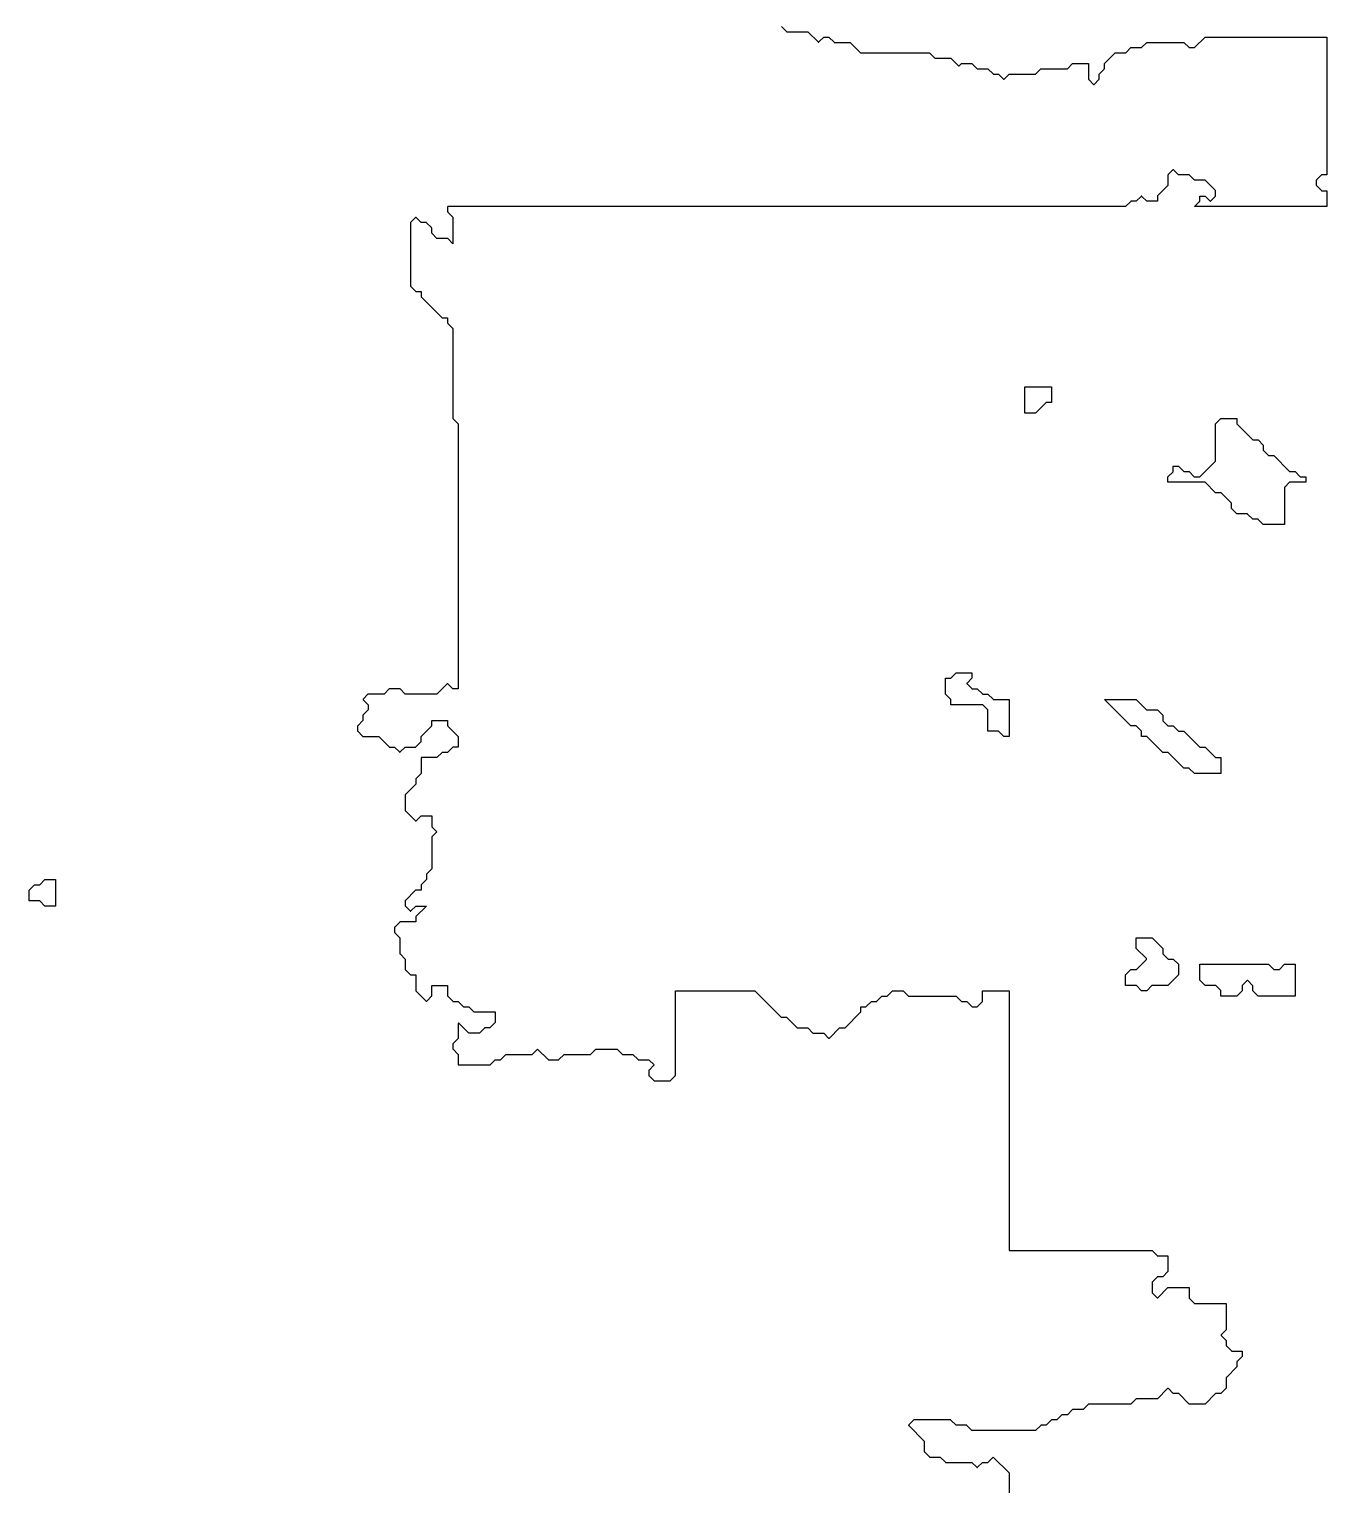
# Model space of a CAD drawing. Header units: metres. Extents: x 0 to 799, y 1 to 1100.
# Drawn here: x 554 to 799, y 275.8 to 550.5 of the extents above; entities that cross this region are included whole.
import ezdxf

# ---------------------------------------------------------------- set-up
doc = ezdxf.new("R2010")
doc.units = ezdxf.units.M
doc.layers.add('forest', color=7, linetype='Continuous')
doc.layers.add('forestfragmentation', color=7, linetype='Continuous')

msp = doc.modelspace()

# ---------------------------------------------------------------- linework, layer by layer
at = {"layer": 'forest', "color": 191}
for points in [[(696.03, 550.97), (696.97, 550.03), (696.98, 550.02), (696.99, 550.02), (696.99, 550.01), (697, 550.01), (697.01, 550), (697.02, 550), (697.03, 550), (697.04, 550), (701, 550), (701, 550), (701, 550), (702.93, 548.07), (702.94, 548.06), (702.94, 548.06), (702.95, 548.05), (702.96, 548.05), (702.97, 548.05), (702.98, 548.04), (702.99, 548.04), (703, 548.04), (703.01, 548.04), (703.02, 548.04), (703.03, 548.05), (703.04, 548.05), (703.05, 548.05), (703.06, 548.06), (703.06, 548.06), (703.07, 548.07), (704, 549), (704, 549), (704, 549), (705, 549), (705, 549), (705, 549), (705.97, 548.03), (705.98, 548.02), (705.99, 548.02), (705.99, 548.01), (706, 548.01), (706.01, 548), (706.02, 548), (706.03, 548), (706.04, 548), (709, 548), (709, 548), (709, 548), (710.97, 546.03), (710.98, 546.02), (710.99, 546.02), (710.99, 546.01), (711, 546.01), (711.01, 546), (711.02, 546), (711.03, 546), (711.04, 546), (724, 546), (724, 546), (724, 546), (724.97, 545.03), (724.98, 545.02), (724.99, 545.02), (724.99, 545.01), (725, 545.01), (725.01, 545), (725.02, 545), (725.03, 545), (725.04, 545), (728, 545), (728, 545), (728, 545), (729.43, 543.57), (729.44, 543.56), (729.44, 543.56), (729.45, 543.55), (729.46, 543.55), (729.47, 543.55), (729.48, 543.54), (729.49, 543.54), (729.5, 543.54), (729.51, 543.54), (729.52, 543.54), (729.53, 543.55), (729.54, 543.55), (729.55, 543.55), (729.56, 543.56), (729.56, 543.56), (729.57, 543.57), (730, 544), (730, 544), (730, 544), (732, 544), (732, 544), (732, 544), (732.97, 543.03), (732.98, 543.02), (732.99, 543.02), (732.99, 543.01), (733, 543.01), (733.01, 543), (733.02, 543), (733.03, 543), (733.04, 543), (735, 543), (735, 543), (735, 543), (735.97, 542.03), (735.98, 542.02), (735.99, 542.02), (735.99, 542.01), (736, 542.01), (736.01, 542), (736.02, 542), (736.03, 542), (736.04, 542), (737, 542), (737, 542), (737, 542), (737.93, 541.07), (737.94, 541.06), (737.94, 541.06), (737.95, 541.05), (737.96, 541.05), (737.97, 541.05), (737.98, 541.04), (737.99, 541.04), (738, 541.04), (738.01, 541.04), (738.02, 541.04), (738.03, 541.05), (738.04, 541.05), (738.05, 541.05), (738.06, 541.06), (738.06, 541.06), (738.07, 541.07), (739, 542), (739, 542), (739, 542), (743.96, 542), (743.97, 542), (743.98, 542), (743.99, 542), (744, 542.01), (744.01, 542.01), (744.01, 542.02), (744.02, 542.02), (744.03, 542.03), (745, 543), (745, 543), (745, 543), (749.96, 543), (749.97, 543), (749.98, 543), (749.99, 543), (750, 543.01), (750.01, 543.01), (750.01, 543.02), (750.02, 543.02), (750.03, 543.03), (751, 544), (751, 544), (751, 544), (754, 544), (754, 544), (754, 544), (754, 541.04), (754, 541.03), (754, 541.02), (754, 541.01), (754.01, 541), (754.01, 540.99), (754.02, 540.99), (754.02, 540.98), (754.03, 540.97), (754.93, 540.07), (754.94, 540.06), (754.94, 540.06), (754.95, 540.05), (754.96, 540.05), (754.97, 540.05), (754.98, 540.04), (754.99, 540.04), (755, 540.04), (755.01, 540.04), (755.02, 540.04), (755.03, 540.05), (755.04, 540.05), (755.05, 540.05), (755.06, 540.06), (755.06, 540.06), (755.07, 540.07), (755.97, 540.97), (755.98, 540.98), (755.98, 540.99), (755.99, 540.99), (755.99, 541), (756, 541.01), (756, 541.02), (756, 541.03), (756, 541.04), (756, 542), (756, 542), (756, 542), (756.97, 542.97), (756.98, 542.98), (756.98, 542.99), (756.99, 542.99), (756.99, 543), (757, 543.01), (757, 543.02), (757, 543.03), (757, 543.04), (757, 544), (757, 544), (757, 544), (759, 546), (759, 546), (759, 546), (760.96, 546), (760.97, 546), (760.98, 546), (760.99, 546), (761, 546.01), (761.01, 546.01), (761.01, 546.02), (761.02, 546.02), (761.03, 546.03), (762, 547), (762, 547), (762, 547), (763.96, 547), (763.97, 547), (763.98, 547), (763.99, 547), (764, 547.01), (764.01, 547.01), (764.01, 547.02), (764.02, 547.02), (764.03, 547.03), (765, 548), (765, 548), (765, 548), (772, 548), (772, 548), (772, 548), (772.97, 547.03), (772.98, 547.02), (772.99, 547.02), (772.99, 547.01), (773, 547.01), (773.01, 547), (773.02, 547), (773.03, 547), (773.04, 547), (773.96, 547), (773.97, 547), (773.98, 547), (773.99, 547), (774, 547.01), (774.01, 547.01), (774.01, 547.02), (774.02, 547.02), (774.03, 547.03), (776, 549), (776, 549), (776, 549), (799, 549), (799, 549), (799, 549), (799, 523), (799, 523), (799, 523), (798.04, 523), (798.03, 523), (798.02, 523), (798.01, 523), (798, 522.99), (797.99, 522.99), (797.99, 522.98), (797.98, 522.98), (797.97, 522.97), (797.03, 522.03), (797.02, 522.02), (797.02, 522.01), (797.01, 522.01), (797.01, 522), (797, 521.99), (797, 521.98), (797, 521.97), (797, 521.96), (797, 521.04), (797, 521.03), (797, 521.02), (797, 521.01), (797.01, 521), (797.01, 520.99), (797.02, 520.99), (797.02, 520.98), (797.03, 520.97), (797.97, 520.03), (797.98, 520.02), (797.99, 520.02), (797.99, 520.01), (798, 520.01), (798.01, 520), (798.02, 520), (798.03, 520), (798.04, 520), (799, 520), (799, 520), (799, 520), (799, 517), (799, 517), (799, 517), (774, 517), (774, 517), (774, 517), (774.97, 517.97), (774.98, 517.98), (774.98, 517.99), (774.99, 517.99), (774.99, 518), (775, 518.01), (775, 518.02), (775, 518.03), (775, 518.04), (775, 519), (775, 519), (775, 519), (776, 519), (776, 519), (776, 519), (776.93, 518.07), (776.94, 518.06), (776.94, 518.06), (776.95, 518.05), (776.96, 518.05), (776.97, 518.05), (776.98, 518.04), (776.99, 518.04), (777, 518.04), (777.01, 518.04), (777.02, 518.04), (777.03, 518.05), (777.04, 518.05), (777.05, 518.05), (777.06, 518.06), (777.06, 518.06), (777.07, 518.07), (777.97, 518.97), (777.98, 518.98), (777.98, 518.99), (777.99, 518.99), (777.99, 519), (778, 519.01), (778, 519.02), (778, 519.03), (778, 519.04), (778, 519.96), (778, 519.97), (778, 519.98), (778, 519.99), (777.99, 520), (777.99, 520.01), (777.98, 520.01), (777.98, 520.02), (777.97, 520.03), (776.03, 521.97), (776.02, 521.98), (776.01, 521.98), (776.01, 521.99), (776, 521.99), (775.99, 522), (775.98, 522), (775.97, 522), (775.96, 522), (774, 522), (774, 522), (774, 522), (773.03, 522.97), (773.02, 522.98), (773.01, 522.98), (773.01, 522.99), (773, 522.99), (772.99, 523), (772.98, 523), (772.97, 523), (772.96, 523), (771, 523), (771, 523), (771, 523), (770.07, 523.93), (770.06, 523.94), (770.06, 523.94), (770.05, 523.95), (770.04, 523.95), (770.03, 523.95), (770.02, 523.96), (770.01, 523.96), (770, 523.96), (769.99, 523.96), (769.98, 523.96), (769.97, 523.95), (769.96, 523.95), (769.95, 523.95), (769.94, 523.94), (769.94, 523.94), (769.93, 523.93), (769.03, 523.03), (769.02, 523.02), (769.02, 523.01), (769.01, 523.01), (769.01, 523), (769, 522.99), (769, 522.98), (769, 522.97), (769, 522.96), (769, 521), (769, 521), (769, 521), (767.03, 519.03), (767.02, 519.02), (767.02, 519.01), (767.01, 519.01), (767.01, 519), (767, 518.99), (767, 518.98), (767, 518.97), (767, 518.96), (767, 518), (767, 518), (767, 518), (765, 518), (765, 518), (765, 518), (764.07, 518.93), (764.06, 518.94), (764.06, 518.94), (764.05, 518.95), (764.04, 518.95), (764.03, 518.95), (764.02, 518.96), (764.01, 518.96), (764, 518.96), (763.99, 518.96), (763.98, 518.96), (763.97, 518.95), (763.96, 518.95), (763.95, 518.95), (763.94, 518.94), (763.94, 518.94), (763.93, 518.93), (763, 518), (763, 518), (763, 518), (762.04, 518), (762.03, 518), (762.02, 518), (762.01, 518), (762, 517.99), (761.99, 517.99), (761.99, 517.98), (761.98, 517.98), (761.97, 517.97), (761, 517), (761, 517), (761, 517), (633.1, 517), (633.09, 517), (633.08, 517), (633.07, 517), (633.06, 516.99), (633.05, 516.99), (633.04, 516.98), (633.04, 516.98), (633.03, 516.97), (633.02, 516.96), (633.02, 516.96), (633.01, 516.95), (633.01, 516.94), (633, 516.93), (633, 516.92), (633, 516.91), (633, 516.9), (633, 516.04), (633, 516.03), (633, 516.02), (633, 516.01), (633.01, 516), (633.01, 515.99), (633.02, 515.99), (633.02, 515.98), (633.03, 515.97), (634, 515), (634, 515), (634, 515), (634, 510), (634, 510), (634, 510), (633.03, 510.97), (633.02, 510.98), (633.01, 510.98), (633.01, 510.99), (633, 510.99), (632.99, 511), (632.98, 511), (632.97, 511), (632.96, 511), (631, 511), (631, 511), (631, 511), (630, 512), (630, 512), (630, 512), (630, 512.96), (630, 512.97), (630, 512.98), (630, 512.99), (629.99, 513), (629.99, 513.01), (629.98, 513.01), (629.98, 513.02), (629.97, 513.03), (629.03, 513.97), (629.02, 513.98), (629.01, 513.98), (629.01, 513.99), (629, 513.99), (628.99, 514), (628.98, 514), (628.97, 514), (628.96, 514), (628, 514), (628, 514), (628, 514), (627.07, 514.93), (627.06, 514.94), (627.06, 514.94), (627.05, 514.95), (627.04, 514.95), (627.03, 514.95), (627.02, 514.96), (627.01, 514.96), (627, 514.96), (626.99, 514.96), (626.98, 514.96), (626.97, 514.95), (626.96, 514.95), (626.95, 514.95), (626.94, 514.94), (626.94, 514.94), (626.93, 514.93), (626.03, 514.03), (626.02, 514.02), (626.02, 514.01), (626.01, 514.01), (626.01, 514), (626, 513.99), (626, 513.98), (626, 513.97), (626, 513.96), (626, 502.04), (626, 502.03), (626, 502.02), (626, 502.01), (626.01, 502), (626.01, 501.99), (626.02, 501.99), (626.02, 501.98), (626.03, 501.97), (626.97, 501.03), (626.98, 501.02), (626.99, 501.02), (626.99, 501.01), (627, 501.01), (627.01, 501), (627.02, 501), (627.03, 501), (627.04, 501), (628, 501), (628, 501), (628, 501), (628, 500.04), (628, 500.03), (628, 500.02), (628, 500.01), (628.01, 500), (628.01, 499.99), (628.02, 499.99), (628.02, 499.98), (628.03, 499.97), (631.97, 496.03), (631.98, 496.02), (631.99, 496.02), (631.99, 496.01), (632, 496.01), (632.01, 496), (632.02, 496), (632.03, 496), (632.04, 496), (633, 496), (633, 496), (633, 496), (633, 495.04), (633, 495.03), (633, 495.02), (633, 495.01), (633.01, 495), (633.01, 494.99), (633.02, 494.99), (633.02, 494.98), (633.03, 494.97), (634, 494), (634, 494), (634, 494), (634, 477.04), (634, 477.03), (634, 477.02), (634, 477.01), (634.01, 477), (634.01, 476.99), (634.02, 476.99), (634.02, 476.98), (634.03, 476.97), (635, 476), (635, 476), (635, 476), (635, 426), (635, 426), (635, 426), (634, 426), (634, 426), (634, 426), (633.07, 426.93), (633.06, 426.94), (633.06, 426.94), (633.05, 426.95), (633.04, 426.95), (633.03, 426.95), (633.02, 426.96), (633.01, 426.96), (633, 426.96), (632.99, 426.96), (632.98, 426.96), (632.97, 426.95), (632.96, 426.95), (632.95, 426.95), (632.94, 426.94), (632.94, 426.94), (632.93, 426.93), (631, 425), (631, 425), (631, 425), (625, 425), (625, 425), (625, 425), (624.03, 425.97), (624.02, 425.98), (624.01, 425.98), (624.01, 425.99), (624, 425.99), (623.99, 426), (623.98, 426), (623.97, 426), (623.96, 426), (622.04, 426), (622.03, 426), (622.02, 426), (622.01, 426), (622, 425.99), (621.99, 425.99), (621.99, 425.98), (621.98, 425.98), (621.97, 425.97), (621, 425), (621, 425), (621, 425), (618.04, 425), (618.03, 425), (618.02, 425), (618.01, 425), (618, 424.99), (617.99, 424.99), (617.99, 424.98), (617.98, 424.98), (617.97, 424.97), (617.07, 424.07), (617.06, 424.06), (617.06, 424.06), (617.05, 424.05), (617.05, 424.04), (617.05, 424.03), (617.04, 424.02), (617.04, 424.01), (617.04, 424), (617.04, 423.99), (617.04, 423.98), (617.05, 423.97), (617.05, 423.96), (617.05, 423.95), (617.06, 423.94), (617.06, 423.94), (617.07, 423.93), (618, 423), (618, 423), (618, 423), (618, 422), (618, 422), (618, 422), (617.03, 421.03), (617.02, 421.02), (617.02, 421.01), (617.01, 421.01), (617.01, 421), (617, 420.99), (617, 420.98), (617, 420.97), (617, 420.96), (617, 420), (617, 420), (617, 420), (616.03, 419.03), (616.02, 419.02), (616.02, 419.01), (616.01, 419.01), (616.01, 419), (616, 418.99), (616, 418.98), (616, 418.97), (616, 418.96), (616, 418.04), (616, 418.03), (616, 418.02), (616, 418.01), (616.01, 418), (616.01, 417.99), (616.02, 417.99), (616.02, 417.98), (616.03, 417.97), (616.97, 417.03), (616.98, 417.02), (616.99, 417.02), (616.99, 417.01), (617, 417.01), (617.01, 417), (617.02, 417), (617.03, 417), (617.04, 417), (620, 417), (620, 417), (620, 417), (621.97, 415.03), (621.98, 415.02), (621.99, 415.02), (621.99, 415.01), (622, 415.01), (622.01, 415), (622.02, 415), (622.03, 415), (622.04, 415), (623, 415), (623, 415), (623, 415), (623.93, 414.07), (623.94, 414.06), (623.94, 414.06), (623.95, 414.05), (623.96, 414.05), (623.97, 414.05), (623.98, 414.04), (623.99, 414.04), (624, 414.04), (624.01, 414.04), (624.02, 414.04), (624.03, 414.05), (624.04, 414.05), (624.05, 414.05), (624.06, 414.06), (624.06, 414.06), (624.07, 414.07), (625, 415), (625, 415), (625, 415), (626.96, 415), (626.97, 415), (626.98, 415), (626.99, 415), (627, 415.01), (627.01, 415.01), (627.01, 415.02), (627.02, 415.02), (627.03, 415.03), (627.97, 415.97), (627.98, 415.98), (627.98, 415.99), (627.99, 415.99), (627.99, 416), (628, 416.01), (628, 416.02), (628, 416.03), (628, 416.04), (628, 417), (628, 417), (628, 417), (629.97, 418.97), (629.98, 418.98), (629.98, 418.99), (629.99, 418.99), (629.99, 419), (630, 419.01), (630, 419.02), (630, 419.03), (630, 419.04), (630, 420), (630, 420), (630, 420), (633, 420), (633, 420), (633, 420), (633, 419.04), (633, 419.03), (633, 419.02), (633, 419.01), (633.01, 419), (633.01, 418.99), (633.02, 418.99), (633.02, 418.98), (633.03, 418.97), (635, 417), (635, 417), (635, 417), (635, 415), (635, 415), (635, 415), (634.04, 415), (634.03, 415), (634.02, 415), (634.01, 415), (634, 414.99), (633.99, 414.99), (633.99, 414.98), (633.98, 414.98), (633.97, 414.97), (633, 414), (633, 414), (633, 414), (632.04, 414), (632.03, 414), (632.02, 414), (632.01, 414), (632, 413.99), (631.99, 413.99), (631.99, 413.98), (631.98, 413.98), (631.97, 413.97), (631, 413), (631, 413), (631, 413), (628.1, 413), (628.09, 413), (628.08, 413), (628.07, 413), (628.06, 412.99), (628.05, 412.99), (628.04, 412.98), (628.04, 412.98), (628.03, 412.97), (628.02, 412.96), (628.02, 412.96), (628.01, 412.95), (628.01, 412.94), (628, 412.93), (628, 412.92), (628, 412.91), (628, 412.9), (628, 410), (628, 410), (628, 410), (627.03, 409.03), (627.02, 409.02), (627.02, 409.01), (627.01, 409.01), (627.01, 409), (627, 408.99), (627, 408.98), (627, 408.97), (627, 408.96), (627, 408), (627, 408), (627, 408), (625.03, 406.03), (625.02, 406.02), (625.02, 406.01), (625.01, 406.01), (625.01, 406), (625, 405.99), (625, 405.98), (625, 405.97), (625, 405.96), (625, 403.04), (625, 403.03), (625, 403.02), (625, 403.01), (625.01, 403), (625.01, 402.99), (625.02, 402.99), (625.02, 402.98), (625.03, 402.97), (626.93, 401.07), (626.94, 401.06), (626.94, 401.06), (626.95, 401.05), (626.96, 401.05), (626.97, 401.05), (626.98, 401.04), (626.99, 401.04), (627, 401.04), (627.01, 401.04), (627.02, 401.04), (627.03, 401.05), (627.04, 401.05), (627.05, 401.05), (627.06, 401.06), (627.06, 401.06), (627.07, 401.07), (628, 402), (628, 402), (628, 402), (630, 402), (630, 402), (630, 402), (630, 400.04), (630, 400.03), (630, 400.02), (630, 400.01), (630.01, 400), (630.01, 399.99), (630.02, 399.99), (630.02, 399.98), (630.03, 399.97), (631, 399), (631, 399), (631, 399), (630.03, 398.03), (630.02, 398.02), (630.02, 398.01), (630.01, 398.01), (630.01, 398), (630, 397.99), (630, 397.98), (630, 397.97), (630, 397.96), (630, 392), (630, 392), (630, 392), (629.03, 391.03), (629.02, 391.02), (629.02, 391.01), (629.01, 391.01), (629.01, 391), (629, 390.99), (629, 390.98), (629, 390.97), (629, 390.96), (629, 390), (629, 390), (629, 390), (628.03, 389.03), (628.02, 389.02), (628.02, 389.01), (628.01, 389.01), (628.01, 389), (628, 388.99), (628, 388.98), (628, 388.97), (628, 388.96), (628, 388), (628, 388), (628, 388), (627.04, 388), (627.03, 388), (627.02, 388), (627.01, 388), (627, 387.99), (626.99, 387.99), (626.99, 387.98), (626.98, 387.98), (626.97, 387.97), (625.03, 386.03), (625.02, 386.02), (625.02, 386.01), (625.01, 386.01), (625.01, 386), (625, 385.99), (625, 385.98), (625, 385.97), (625, 385.96), (625, 385.04), (625, 385.03), (625, 385.02), (625, 385.01), (625.01, 385), (625.01, 384.99), (625.02, 384.99), (625.02, 384.98), (625.03, 384.97), (625.93, 384.07), (625.94, 384.06), (625.94, 384.06), (625.95, 384.05), (625.96, 384.05), (625.97, 384.05), (625.98, 384.04), (625.99, 384.04), (626, 384.04), (626.01, 384.04), (626.02, 384.04), (626.03, 384.05), (626.04, 384.05), (626.05, 384.05), (626.06, 384.06), (626.06, 384.06), (626.07, 384.07), (627, 385), (627, 385), (627, 385), (629, 385), (629, 385), (629, 385), (627.03, 383.03), (627.02, 383.02), (627.02, 383.01), (627.01, 383.01), (627.01, 383), (627, 382.99), (627, 382.98), (627, 382.97), (627, 382.96), (627, 382), (627, 382), (627, 382), (624.04, 382), (624.03, 382), (624.02, 382), (624.01, 382), (624, 381.99), (623.99, 381.99), (623.99, 381.98), (623.98, 381.98), (623.97, 381.97), (623.03, 381.03), (623.02, 381.02), (623.02, 381.01), (623.01, 381.01), (623.01, 381), (623, 380.99), (623, 380.98), (623, 380.97), (623, 380.96), (623, 380.04), (623, 380.03), (623, 380.02), (623, 380.01), (623.01, 380), (623.01, 379.99), (623.02, 379.99), (623.02, 379.98), (623.03, 379.97), (624, 379), (624, 379), (624, 379), (624, 376.04), (624, 376.03), (624, 376.02), (624, 376.01), (624.01, 376), (624.01, 375.99), (624.02, 375.99), (624.02, 375.98), (624.03, 375.97), (625, 375), (625, 375), (625, 375), (625, 373.04), (625, 373.03), (625, 373.02), (625, 373.01), (625.01, 373), (625.01, 372.99), (625.02, 372.99), (625.02, 372.98), (625.03, 372.97), (625.97, 372.03), (625.98, 372.02), (625.99, 372.02), (625.99, 372.01), (626, 372.01), (626.01, 372), (626.02, 372), (626.03, 372), (626.04, 372), (627, 372), (627, 372), (627, 372), (627, 369.04), (627, 369.03), (627, 369.02), (627, 369.01), (627.01, 369), (627.01, 368.99), (627.02, 368.99), (627.02, 368.98), (627.03, 368.97), (628.93, 367.07), (628.94, 367.06), (628.94, 367.06), (628.95, 367.05), (628.96, 367.05), (628.97, 367.05), (628.98, 367.04), (628.99, 367.04), (629, 367.04), (629.01, 367.04), (629.02, 367.04), (629.03, 367.05), (629.04, 367.05), (629.05, 367.05), (629.06, 367.06), (629.06, 367.06), (629.07, 367.07), (629.97, 367.97), (629.98, 367.98), (629.98, 367.99), (629.99, 367.99), (629.99, 368), (630, 368.01), (630, 368.02), (630, 368.03), (630, 368.04), (630, 370), (630, 370), (630, 370), (633, 370), (633, 370), (633, 370), (633, 368.04), (633, 368.03), (633, 368.02), (633, 368.01), (633.01, 368), (633.01, 367.99), (633.02, 367.99), (633.02, 367.98), (633.03, 367.97), (633.97, 367.03), (633.98, 367.02), (633.99, 367.02), (633.99, 367.01), (634, 367.01), (634.01, 367), (634.02, 367), (634.03, 367), (634.04, 367), (635, 367), (635, 367), (635, 367), (635.97, 366.03), (635.98, 366.02), (635.99, 366.02), (635.99, 366.01), (636, 366.01), (636.01, 366), (636.02, 366), (636.03, 366), (636.04, 366), (637, 366), (637, 366), (637, 366), (637.97, 365.03), (637.98, 365.02), (637.99, 365.02), (637.99, 365.01), (638, 365.01), (638.01, 365), (638.02, 365), (638.03, 365), (638.04, 365), (642, 365), (642, 365), (642, 365), (642, 363), (642, 363), (642, 363), (641, 362), (641, 362), (641, 362), (640.04, 362), (640.03, 362), (640.02, 362), (640.01, 362), (640, 361.99), (639.99, 361.99), (639.99, 361.98), (639.98, 361.98), (639.97, 361.97), (639, 361), (639, 361), (639, 361), (637, 361), (637, 361), (637, 361), (635.17, 362.83), (635.16, 362.84), (635.16, 362.84), (635.15, 362.85), (635.14, 362.85), (635.13, 362.85), (635.12, 362.86), (635.11, 362.86), (635.1, 362.86), (635.09, 362.86), (635.08, 362.86), (635.07, 362.85), (635.06, 362.85), (635.05, 362.85), (635.04, 362.84), (635.04, 362.84), (635.03, 362.83), (635.02, 362.82), (635.02, 362.81), (635.01, 362.81), (635.01, 362.8), (635, 362.79), (635, 362.78), (635, 362.77), (635, 362.76), (635, 360), (635, 360), (635, 360), (634.03, 359.03), (634.02, 359.02), (634.02, 359.01), (634.01, 359.01), (634.01, 359), (634, 358.99), (634, 358.98), (634, 358.97), (634, 358.96), (634, 358.04), (634, 358.03), (634, 358.02), (634, 358.01), (634.01, 358), (634.01, 357.99), (634.02, 357.99), (634.02, 357.98), (634.03, 357.97), (635, 357), (635, 357), (635, 357), (635, 355.1), (635, 355.09), (635, 355.08), (635, 355.07), (635.01, 355.06), (635.01, 355.05), (635.02, 355.04), (635.02, 355.04), (635.03, 355.03), (635.04, 355.02), (635.04, 355.02), (635.05, 355.01), (635.06, 355.01), (635.07, 355), (635.08, 355), (635.09, 355), (635.1, 355), (640.96, 355), (640.97, 355), (640.98, 355), (640.99, 355), (641, 355.01), (641.01, 355.01), (641.01, 355.02), (641.02, 355.02), (641.03, 355.03), (642, 356), (642, 356), (642, 356), (642.96, 356), (642.97, 356), (642.98, 356), (642.99, 356), (643, 356.01), (643.01, 356.01), (643.01, 356.02), (643.02, 356.02), (643.03, 356.03), (644, 357), (644, 357), (644, 357), (648.96, 357), (648.97, 357), (648.98, 357), (648.99, 357), (649, 357.01), (649.01, 357.01), (649.01, 357.02), (649.02, 357.02), (649.03, 357.03), (650, 358), (650, 358), (650, 358), (651.97, 356.03), (651.98, 356.02), (651.99, 356.02), (651.99, 356.01), (652, 356.01), (652.01, 356), (652.02, 356), (652.03, 356), (652.04, 356), (653.96, 356), (653.97, 356), (653.98, 356), (653.99, 356), (654, 356.01), (654.01, 356.01), (654.01, 356.02), (654.02, 356.02), (654.03, 356.03), (655, 357), (655, 357), (655, 357), (659.96, 357), (659.97, 357), (659.98, 357), (659.99, 357), (660, 357.01), (660.01, 357.01), (660.01, 357.02), (660.02, 357.02), (660.03, 357.03), (661, 358), (661, 358), (661, 358), (665, 358), (665, 358), (665, 358), (665.97, 357.03), (665.98, 357.02), (665.99, 357.02), (665.99, 357.01), (666, 357.01), (666.01, 357), (666.02, 357), (666.03, 357), (666.04, 357), (668, 357), (668, 357), (668, 357), (668.97, 356.03), (668.98, 356.02), (668.99, 356.02), (668.99, 356.01), (669, 356.01), (669.01, 356), (669.02, 356), (669.03, 356), (669.04, 356), (671, 356), (671, 356), (671, 356), (672, 355), (672, 355), (672, 355), (671.03, 354.03), (671.02, 354.02), (671.02, 354.01), (671.01, 354.01), (671.01, 354), (671, 353.99), (671, 353.98), (671, 353.97), (671, 353.96), (671, 353.04), (671, 353.03), (671, 353.02), (671, 353.01), (671.01, 353), (671.01, 352.99), (671.02, 352.99), (671.02, 352.98), (671.03, 352.97), (671.97, 352.03), (671.98, 352.02), (671.99, 352.02), (671.99, 352.01), (672, 352.01), (672.01, 352), (672.02, 352), (672.03, 352), (672.04, 352), (674.96, 352), (674.97, 352), (674.98, 352), (674.99, 352), (675, 352.01), (675.01, 352.01), (675.01, 352.02), (675.02, 352.02), (675.03, 352.03), (675.97, 352.97), (675.98, 352.98), (675.98, 352.99), (675.99, 352.99), (675.99, 353), (676, 353.01), (676, 353.02), (676, 353.03), (676, 353.04), (676, 369), (676, 369), (676, 369), (691, 369), (691, 369), (691, 369), (695.97, 364.03), (695.98, 364.02), (695.99, 364.02), (695.99, 364.01), (696, 364.01), (696.01, 364), (696.02, 364), (696.03, 364), (696.04, 364), (697, 364), (697, 364), (697, 364), (698.97, 362.03), (698.98, 362.02), (698.99, 362.02), (698.99, 362.01), (699, 362.01), (699.01, 362), (699.02, 362), (699.03, 362), (699.04, 362), (701, 362), (701, 362), (701, 362), (701.97, 361.03), (701.98, 361.02), (701.99, 361.02), (701.99, 361.01), (702, 361.01), (702.01, 361), (702.02, 361), (702.03, 361), (702.04, 361), (704, 361), (704, 361), (704, 361), (704.93, 360.07), (704.94, 360.06), (704.94, 360.06), (704.95, 360.05), (704.96, 360.05), (704.97, 360.05), (704.98, 360.04), (704.99, 360.04), (705, 360.04), (705.01, 360.04), (705.02, 360.04), (705.03, 360.05), (705.04, 360.05), (705.05, 360.05), (705.06, 360.06), (705.06, 360.06), (705.07, 360.07), (707, 362), (707, 362), (707, 362), (707.96, 362), (707.97, 362), (707.98, 362), (707.99, 362), (708, 362.01), (708.01, 362.01), (708.01, 362.02), (708.02, 362.02), (708.03, 362.03), (710.97, 364.97), (710.98, 364.98), (710.98, 364.99), (710.99, 364.99), (710.99, 365), (711, 365.01), (711, 365.02), (711, 365.03), (711, 365.04), (711, 366), (711, 366), (711, 366), (711.96, 366), (711.97, 366), (711.98, 366), (711.99, 366), (712, 366.01), (712.01, 366.01), (712.01, 366.02), (712.02, 366.02), (712.03, 366.03), (713, 367), (713, 367), (713, 367), (713.96, 367), (713.97, 367), (713.98, 367), (713.99, 367), (714, 367.01), (714.01, 367.01), (714.01, 367.02), (714.02, 367.02), (714.03, 367.03), (715, 368), (715, 368), (715, 368), (715.96, 368), (715.97, 368), (715.98, 368), (715.99, 368), (716, 368.01), (716.01, 368.01), (716.01, 368.02), (716.02, 368.02), (716.03, 368.03), (717, 369), (717, 369), (717, 369), (719, 369), (719, 369), (719, 369), (719.97, 368.03), (719.98, 368.02), (719.99, 368.02), (719.99, 368.01), (720, 368.01), (720.01, 368), (720.02, 368), (720.03, 368), (720.04, 368), (729, 368), (729, 368), (729, 368), (729.97, 367.03), (729.98, 367.02), (729.99, 367.02), (729.99, 367.01), (730, 367.01), (730.01, 367), (730.02, 367), (730.03, 367), (730.04, 367), (731, 367), (731, 367), (731, 367), (731.97, 366.03), (731.98, 366.02), (731.99, 366.02), (731.99, 366.01), (732, 366.01), (732.01, 366), (732.02, 366), (732.03, 366), (732.04, 366), (732.96, 366), (732.97, 366), (732.98, 366), (732.99, 366), (733, 366.01), (733.01, 366.01), (733.01, 366.02), (733.02, 366.02), (733.03, 366.03), (733.97, 366.97), (733.98, 366.98), (733.98, 366.99), (733.99, 366.99), (733.99, 367), (734, 367.01), (734, 367.02), (734, 367.03), (734, 367.04), (734, 369), (734, 369), (734, 369), (739, 369), (739, 369), (739, 369), (739, 320.1), (739, 320.09), (739, 320.08), (739, 320.07), (739.01, 320.06), (739.01, 320.05), (739.02, 320.04), (739.02, 320.04), (739.03, 320.03), (739.04, 320.02), (739.04, 320.02), (739.05, 320.01), (739.06, 320.01), (739.07, 320), (739.08, 320), (739.09, 320), (739.1, 320), (766, 320), (766, 320), (766, 320), (766.97, 319.03), (766.98, 319.02), (766.99, 319.02), (766.99, 319.01), (767, 319.01), (767.01, 319), (767.02, 319), (767.03, 319), (767.04, 319), (769, 319), (769, 319), (769, 319), (769, 316), (769, 316), (769, 316), (768, 315), (768, 315), (768, 315), (767.04, 315), (767.03, 315), (767.02, 315), (767.01, 315), (767, 314.99), (766.99, 314.99), (766.99, 314.98), (766.98, 314.98), (766.97, 314.97), (766.03, 314.03), (766.02, 314.02), (766.02, 314.01), (766.01, 314.01), (766.01, 314), (766, 313.99), (766, 313.98), (766, 313.97), (766, 313.96), (766, 312.04), (766, 312.03), (766, 312.02), (766, 312.01), (766.01, 312), (766.01, 311.99), (766.02, 311.99), (766.02, 311.98), (766.03, 311.97), (766.93, 311.07), (766.94, 311.06), (766.94, 311.06), (766.95, 311.05), (766.96, 311.05), (766.97, 311.05), (766.98, 311.04), (766.99, 311.04), (767, 311.04), (767.01, 311.04), (767.02, 311.04), (767.03, 311.05), (767.04, 311.05), (767.05, 311.05), (767.06, 311.06), (767.06, 311.06), (767.07, 311.07), (769, 313), (769, 313), (769, 313), (773, 313), (773, 313), (773, 313), (773, 311.04), (773, 311.03), (773, 311.02), (773, 311.01), (773.01, 311), (773.01, 310.99), (773.02, 310.99), (773.02, 310.98), (773.03, 310.97), (773.97, 310.03), (773.98, 310.02), (773.99, 310.02), (773.99, 310.01), (774, 310.01), (774.01, 310), (774.02, 310), (774.03, 310), (774.04, 310), (780, 310), (780, 310), (780, 310), (780, 305), (780, 305), (780, 305), (779.07, 304.07), (779.06, 304.06), (779.06, 304.06), (779.05, 304.05), (779.05, 304.04), (779.05, 304.03), (779.04, 304.02), (779.04, 304.01), (779.04, 304), (779.04, 303.99), (779.04, 303.98), (779.05, 303.97), (779.05, 303.96), (779.05, 303.95), (779.06, 303.94), (779.06, 303.94), (779.07, 303.93), (780, 303), (780, 303), (780, 303), (780, 302.04), (780, 302.03), (780, 302.02), (780, 302.01), (780.01, 302), (780.01, 301.99), (780.02, 301.99), (780.02, 301.98), (780.03, 301.97), (780.97, 301.03), (780.98, 301.02), (780.99, 301.02), (780.99, 301.01), (781, 301.01), (781.01, 301), (781.02, 301), (781.03, 301), (781.04, 301), (783, 301), (783, 301), (783, 301), (783, 300), (783, 300), (783, 300), (782.03, 299.03), (782.02, 299.02), (782.02, 299.01), (782.01, 299.01), (782.01, 299), (782, 298.99), (782, 298.98), (782, 298.97), (782, 298.96), (782, 298), (782, 298), (782, 298), (780.03, 296.03), (780.02, 296.02), (780.02, 296.01), (780.01, 296.01), (780.01, 296), (780, 295.99), (780, 295.98), (780, 295.97), (780, 295.96), (780, 294), (780, 294), (780, 294), (779, 293), (779, 293), (779, 293), (778.04, 293), (778.03, 293), (778.02, 293), (778.01, 293), (778, 292.99), (777.99, 292.99), (777.99, 292.98), (777.98, 292.98), (777.97, 292.97), (776, 291), (776, 291), (776, 291), (773, 291), (773, 291), (773, 291), (771.03, 292.97), (771.02, 292.98), (771.01, 292.98), (771.01, 292.99), (771, 292.99), (770.99, 293), (770.98, 293), (770.97, 293), (770.96, 293), (770, 293), (770, 293), (770, 293), (769.07, 293.93), (769.06, 293.94), (769.06, 293.94), (769.05, 293.95), (769.04, 293.95), (769.03, 293.95), (769.02, 293.96), (769.01, 293.96), (769, 293.96), (768.99, 293.96), (768.98, 293.96), (768.97, 293.95), (768.96, 293.95), (768.95, 293.95), (768.94, 293.94), (768.94, 293.94), (768.93, 293.93), (767, 292), (767, 292), (767, 292), (763.04, 292), (763.03, 292), (763.02, 292), (763.01, 292), (763, 291.99), (762.99, 291.99), (762.99, 291.98), (762.98, 291.98), (762.97, 291.97), (762, 291), (762, 291), (762, 291), (754.04, 291), (754.03, 291), (754.02, 291), (754.01, 291), (754, 290.99), (753.99, 290.99), (753.99, 290.98), (753.98, 290.98), (753.97, 290.97), (753, 290), (753, 290), (753, 290), (751.04, 290), (751.03, 290), (751.02, 290), (751.01, 290), (751, 289.99), (750.99, 289.99), (750.99, 289.98), (750.98, 289.98), (750.97, 289.97), (750, 289), (750, 289), (750, 289), (749.04, 289), (749.03, 289), (749.02, 289), (749.01, 289), (749, 288.99), (748.99, 288.99), (748.99, 288.98), (748.98, 288.98), (748.97, 288.97), (748, 288), (748, 288), (748, 288), (747.04, 288), (747.03, 288), (747.02, 288), (747.01, 288), (747, 287.99), (746.99, 287.99), (746.99, 287.98), (746.98, 287.98), (746.97, 287.97), (746, 287), (746, 287), (746, 287), (745.04, 287), (745.03, 287), (745.02, 287), (745.01, 287), (745, 286.99), (744.99, 286.99), (744.99, 286.98), (744.98, 286.98), (744.97, 286.97), (744, 286), (744, 286), (744, 286), (732, 286), (732, 286), (732, 286), (731.03, 286.97), (731.02, 286.98), (731.01, 286.98), (731.01, 286.99), (731, 286.99), (730.99, 287), (730.98, 287), (730.97, 287), (730.96, 287), (729, 287), (729, 287), (729, 287), (728.03, 287.97), (728.02, 287.98), (728.01, 287.98), (728.01, 287.99), (728, 287.99), (727.99, 288), (727.98, 288), (727.97, 288), (727.96, 288), (721.04, 288), (721.03, 288), (721.02, 288), (721.01, 288), (721, 287.99), (720.99, 287.99), (720.99, 287.98), (720.98, 287.98), (720.97, 287.97), (720.07, 287.07), (720.06, 287.06), (720.06, 287.06), (720.05, 287.05), (720.05, 287.04), (720.05, 287.03), (720.04, 287.02), (720.04, 287.01), (720.04, 287), (720.04, 286.99), (720.04, 286.98), (720.05, 286.97), (720.05, 286.96), (720.05, 286.95), (720.06, 286.94), (720.06, 286.94), (720.07, 286.93), (723, 284), (723, 284), (723, 284), (723, 282.04), (723, 282.03), (723, 282.02), (723, 282.01), (723.01, 282), (723.01, 281.99), (723.02, 281.99), (723.02, 281.98), (723.03, 281.97), (723.97, 281.03), (723.98, 281.02), (723.99, 281.02), (723.99, 281.01), (724, 281.01), (724.01, 281), (724.02, 281), (724.03, 281), (724.04, 281), (726, 281), (726, 281), (726, 281), (726.97, 280.03), (726.98, 280.02), (726.99, 280.02), (726.99, 280.01), (727, 280.01), (727.01, 280), (727.02, 280), (727.03, 280), (727.04, 280), (732, 280), (732, 280), (732, 280), (732.93, 279.07), (732.94, 279.06), (732.94, 279.06), (732.95, 279.05), (732.96, 279.05), (732.97, 279.05), (732.98, 279.04), (732.99, 279.04), (733, 279.04), (733.01, 279.04), (733.02, 279.04), (733.03, 279.05), (733.04, 279.05), (733.05, 279.05), (733.06, 279.06), (733.06, 279.06), (733.07, 279.07), (734, 280), (734, 280), (734, 280), (734.96, 280), (734.97, 280), (734.98, 280), (734.99, 280), (735, 280.01), (735.01, 280.01), (735.01, 280.02), (735.02, 280.02), (735.03, 280.03), (736, 281), (736, 281), (736, 281), (739, 278), (739, 278), (739, 278), (739, 257)], [(742, 483), (742, 483), (747, 483), (747, 483), (747, 483), (747, 480), (747, 480), (747, 480), (746.04, 480), (746.03, 480), (746.02, 480), (746.01, 480), (746, 479.99), (745.99, 479.99), (745.99, 479.98), (745.98, 479.98), (745.97, 479.97), (744, 478), (744, 478), (744, 478), (742, 478), (742, 478), (742, 478), (742, 483), (742, 483)], [(769, 465), (769, 465), (769, 466), (769, 466), (769, 466), (769.97, 466.97), (769.98, 466.98), (769.98, 466.99), (769.99, 466.99), (769.99, 467), (770, 467.01), (770, 467.02), (770, 467.03), (770, 467.04), (770, 468), (770, 468), (770, 468), (771, 468), (771, 468), (771, 468), (771.97, 467.03), (771.98, 467.02), (771.99, 467.02), (771.99, 467.01), (772, 467.01), (772.01, 467), (772.02, 467), (772.03, 467), (772.04, 467), (773, 467), (773, 467), (773, 467), (773.97, 466.03), (773.98, 466.02), (773.99, 466.02), (773.99, 466.01), (774, 466.01), (774.01, 466), (774.02, 466), (774.03, 466), (774.04, 466), (774.96, 466), (774.97, 466), (774.98, 466), (774.99, 466), (775, 466.01), (775.01, 466.01), (775.01, 466.02), (775.02, 466.02), (775.03, 466.03), (777.97, 468.97), (777.98, 468.98), (777.98, 468.99), (777.99, 468.99), (777.99, 469), (778, 469.01), (778, 469.02), (778, 469.03), (778, 469.04), (778, 476), (778, 476), (778, 476), (779, 477), (779, 477), (779, 477), (782, 477), (782, 477), (782, 477), (782, 476.04), (782, 476.03), (782, 476.02), (782, 476.01), (782.01, 476), (782.01, 475.99), (782.02, 475.99), (782.02, 475.98), (782.03, 475.97), (784.97, 473.03), (784.98, 473.02), (784.99, 473.02), (784.99, 473.01), (785, 473.01), (785.01, 473), (785.02, 473), (785.03, 473), (785.04, 473), (786, 473), (786, 473), (786, 473), (787, 472), (787, 472), (787, 472), (787, 471.04), (787, 471.03), (787, 471.02), (787, 471.01), (787.01, 471), (787.01, 470.99), (787.02, 470.99), (787.02, 470.98), (787.03, 470.97), (787.97, 470.03), (787.98, 470.02), (787.99, 470.02), (787.99, 470.01), (788, 470.01), (788.01, 470), (788.02, 470), (788.03, 470), (788.04, 470), (789, 470), (789, 470), (789, 470), (791.97, 467.03), (791.98, 467.02), (791.99, 467.02), (791.99, 467.01), (792, 467.01), (792.01, 467), (792.02, 467), (792.03, 467), (792.04, 467), (793, 467), (793, 467), (793, 467), (793.97, 466.03), (793.98, 466.02), (793.99, 466.02), (793.99, 466.01), (794, 466.01), (794.01, 466), (794.02, 466), (794.03, 466), (794.04, 466), (795, 466), (795, 466), (795, 466), (795, 465), (795, 465), (795, 465), (792.04, 465), (792.03, 465), (792.02, 465), (792.01, 465), (792, 464.99), (791.99, 464.99), (791.99, 464.98), (791.98, 464.98), (791.97, 464.97), (791.03, 464.03), (791.02, 464.02), (791.02, 464.01), (791.01, 464.01), (791.01, 464), (791, 463.99), (791, 463.98), (791, 463.97), (791, 463.96), (791, 457), (791, 457), (791, 457), (787, 457), (787, 457), (787, 457), (786.03, 457.97), (786.02, 457.98), (786.01, 457.98), (786.01, 457.99), (786, 457.99), (785.99, 458), (785.98, 458), (785.97, 458), (785.96, 458), (785, 458), (785, 458), (785, 458), (784.03, 458.97), (784.02, 458.98), (784.01, 458.98), (784.01, 458.99), (784, 458.99), (783.99, 459), (783.98, 459), (783.97, 459), (783.96, 459), (782, 459), (782, 459), (782, 459), (781, 460), (781, 460), (781, 460), (781, 460.96), (781, 460.97), (781, 460.98), (781, 460.99), (780.99, 461), (780.99, 461.01), (780.98, 461.01), (780.98, 461.02), (780.97, 461.03), (779.03, 462.97), (779.02, 462.98), (779.01, 462.98), (779.01, 462.99), (779, 462.99), (778.99, 463), (778.98, 463), (778.97, 463), (778.96, 463), (778, 463), (778, 463), (778, 463), (776.03, 464.97), (776.02, 464.98), (776.01, 464.98), (776.01, 464.99), (776, 464.99), (775.99, 465), (775.98, 465), (775.97, 465), (775.96, 465), (769, 465), (769, 465)], [(727, 428), (727, 428), (727.96, 428), (727.97, 428), (727.98, 428), (727.99, 428), (728, 428.01), (728.01, 428.01), (728.01, 428.02), (728.02, 428.02), (728.03, 428.03), (729, 429), (729, 429), (729, 429), (732, 429), (732, 429), (732, 429), (732, 428), (732, 428), (732, 428), (731.07, 427.07), (731.06, 427.06), (731.06, 427.06), (731.05, 427.05), (731.05, 427.04), (731.05, 427.03), (731.04, 427.02), (731.04, 427.01), (731.04, 427), (731.04, 426.99), (731.04, 426.98), (731.05, 426.97), (731.05, 426.96), (731.05, 426.95), (731.06, 426.94), (731.06, 426.94), (731.07, 426.93), (731.97, 426.03), (731.98, 426.02), (731.99, 426.02), (731.99, 426.01), (732, 426.01), (732.01, 426), (732.02, 426), (732.03, 426), (732.04, 426), (733, 426), (733, 426), (733, 426), (733.97, 425.03), (733.98, 425.02), (733.99, 425.02), (733.99, 425.01), (734, 425.01), (734.01, 425), (734.02, 425), (734.03, 425), (734.04, 425), (735, 425), (735, 425), (735, 425), (735.97, 424.03), (735.98, 424.02), (735.99, 424.02), (735.99, 424.01), (736, 424.01), (736.01, 424), (736.02, 424), (736.03, 424), (736.04, 424), (739, 424), (739, 424), (739, 424), (739, 417), (739, 417), (739, 417), (738, 417), (738, 417), (738, 417), (737.03, 417.97), (737.02, 417.98), (737.01, 417.98), (737.01, 417.99), (737, 417.99), (736.99, 418), (736.98, 418), (736.97, 418), (736.96, 418), (735, 418), (735, 418), (735, 418), (735, 421.96), (735, 421.97), (735, 421.98), (735, 421.99), (734.99, 422), (734.99, 422.01), (734.98, 422.01), (734.98, 422.02), (734.97, 422.03), (734.03, 422.97), (734.02, 422.98), (734.01, 422.98), (734.01, 422.99), (734, 422.99), (733.99, 423), (733.98, 423), (733.97, 423), (733.96, 423), (728, 423), (728, 423), (728, 423), (728, 423.96), (728, 423.97), (728, 423.98), (728, 423.99), (727.99, 424), (727.99, 424.01), (727.98, 424.01), (727.98, 424.02), (727.97, 424.03), (727, 425), (727, 425), (727, 425), (727, 428), (727, 428)], [(757, 424), (757, 424), (763, 424), (763, 424), (763, 424), (764.97, 422.03), (764.98, 422.02), (764.99, 422.02), (764.99, 422.01), (765, 422.01), (765.01, 422), (765.02, 422), (765.03, 422), (765.04, 422), (767, 422), (767, 422), (767, 422), (768, 421), (768, 421), (768, 421), (768, 420.04), (768, 420.03), (768, 420.02), (768, 420.01), (768.01, 420), (768.01, 419.99), (768.02, 419.99), (768.02, 419.98), (768.03, 419.97), (768.97, 419.03), (768.98, 419.02), (768.99, 419.02), (768.99, 419.01), (769, 419.01), (769.01, 419), (769.02, 419), (769.03, 419), (769.04, 419), (770, 419), (770, 419), (770, 419), (770.97, 418.03), (770.98, 418.02), (770.99, 418.02), (770.99, 418.01), (771, 418.01), (771.01, 418), (771.02, 418), (771.03, 418), (771.04, 418), (772, 418), (772, 418), (772, 418), (774.97, 415.03), (774.98, 415.02), (774.99, 415.02), (774.99, 415.01), (775, 415.01), (775.01, 415), (775.02, 415), (775.03, 415), (775.04, 415), (776, 415), (776, 415), (776, 415), (777.97, 413.03), (777.98, 413.02), (777.99, 413.02), (777.99, 413.01), (778, 413.01), (778.01, 413), (778.02, 413), (778.03, 413), (778.04, 413), (779, 413), (779, 413), (779, 413), (779, 410), (779, 410), (779, 410), (774, 410), (774, 410), (774, 410), (773.03, 410.97), (773.02, 410.98), (773.01, 410.98), (773.01, 410.99), (773, 410.99), (772.99, 411), (772.98, 411), (772.97, 411), (772.96, 411), (772, 411), (772, 411), (772, 411), (769.03, 413.97), (769.02, 413.98), (769.01, 413.98), (769.01, 413.99), (769, 413.99), (768.99, 414), (768.98, 414), (768.97, 414), (768.96, 414), (768, 414), (768, 414), (768, 414), (765.03, 416.97), (765.02, 416.98), (765.01, 416.98), (765.01, 416.99), (765, 416.99), (764.99, 417), (764.98, 417), (764.97, 417), (764.96, 417), (764, 417), (764, 417), (764, 417), (764, 417.96), (764, 417.97), (764, 417.98), (764, 417.99), (763.99, 418), (763.99, 418.01), (763.98, 418.01), (763.98, 418.02), (763.97, 418.03), (763.03, 418.97), (763.02, 418.98), (763.01, 418.98), (763.01, 418.99), (763, 418.99), (762.99, 419), (762.98, 419), (762.97, 419), (762.96, 419), (762, 419), (762, 419), (762, 419), (757, 424), (757, 424)], [(761, 370), (761, 370), (761, 372), (761, 372), (761, 372), (762, 373), (762, 373), (762, 373), (762.96, 373), (762.97, 373), (762.98, 373), (762.99, 373), (763, 373.01), (763.01, 373.01), (763.01, 373.02), (763.02, 373.02), (763.03, 373.03), (764.93, 374.93), (764.94, 374.94), (764.94, 374.94), (764.95, 374.95), (764.95, 374.96), (764.95, 374.97), (764.96, 374.98), (764.96, 374.99), (764.96, 375), (764.96, 375.01), (764.96, 375.02), (764.95, 375.03), (764.95, 375.04), (764.95, 375.05), (764.94, 375.06), (764.94, 375.06), (764.93, 375.07), (763, 377), (763, 377), (763, 377), (763, 379), (763, 379), (763, 379), (766, 379), (766, 379), (766, 379), (768, 377), (768, 377), (768, 377), (768, 376.04), (768, 376.03), (768, 376.02), (768, 376.01), (768.01, 376), (768.01, 375.99), (768.02, 375.99), (768.02, 375.98), (768.03, 375.97), (768.97, 375.03), (768.98, 375.02), (768.99, 375.02), (768.99, 375.01), (769, 375.01), (769.01, 375), (769.02, 375), (769.03, 375), (769.04, 375), (770, 375), (770, 375), (770, 375), (771, 374), (771, 374), (771, 374), (771, 372), (771, 372), (771, 372), (769, 370), (769, 370), (769, 370), (766.04, 370), (766.03, 370), (766.02, 370), (766.01, 370), (766, 369.99), (765.99, 369.99), (765.99, 369.98), (765.98, 369.98), (765.97, 369.97), (765, 369), (765, 369), (765, 369), (764, 369), (764, 369), (764, 369), (763.03, 369.97), (763.02, 369.98), (763.01, 369.98), (763.01, 369.99), (763, 369.99), (762.99, 370), (762.98, 370), (762.97, 370), (762.96, 370), (761, 370), (761, 370)], [(775, 374), (775, 374), (788, 374), (788, 374), (788, 374), (788.97, 373.03), (788.98, 373.02), (788.99, 373.02), (788.99, 373.01), (789, 373.01), (789.01, 373), (789.02, 373), (789.03, 373), (789.04, 373), (789.96, 373), (789.97, 373), (789.98, 373), (789.99, 373), (790, 373.01), (790.01, 373.01), (790.01, 373.02), (790.02, 373.02), (790.03, 373.03), (791, 374), (791, 374), (791, 374), (793, 374), (793, 374), (793, 374), (793, 368), (793, 368), (793, 368), (786, 368), (786, 368), (786, 368), (785, 369), (785, 369), (785, 369), (785, 369.96), (785, 369.97), (785, 369.98), (785, 369.99), (784.99, 370), (784.99, 370.01), (784.98, 370.01), (784.98, 370.02), (784.97, 370.03), (784.07, 370.93), (784.06, 370.94), (784.06, 370.94), (784.05, 370.95), (784.04, 370.95), (784.03, 370.95), (784.02, 370.96), (784.01, 370.96), (784, 370.96), (783.99, 370.96), (783.98, 370.96), (783.97, 370.95), (783.96, 370.95), (783.95, 370.95), (783.94, 370.94), (783.94, 370.94), (783.93, 370.93), (783.03, 370.03), (783.02, 370.02), (783.02, 370.01), (783.01, 370.01), (783.01, 370), (783, 369.99), (783, 369.98), (783, 369.97), (783, 369.96), (783, 369), (783, 369), (783, 369), (782, 368), (782, 368), (782, 368), (779, 368), (779, 368), (779, 368), (779, 368.96), (779, 368.97), (779, 368.98), (779, 368.99), (778.99, 369), (778.99, 369.01), (778.98, 369.01), (778.98, 369.02), (778.97, 369.03), (778.03, 369.97), (778.02, 369.98), (778.01, 369.98), (778.01, 369.99), (778, 369.99), (777.99, 370), (777.98, 370), (777.97, 370), (777.96, 370), (776, 370), (776, 370), (776, 370), (775, 371), (775, 371), (775, 371), (775, 374), (775, 374)]]:
    msp.add_lwpolyline(points, dxfattribs=at)
at = {"layer": 'forestfragmentation', "color": 139}
msp.add_lwpolyline([(554, 386), (554, 386), (554, 388), (554, 388), (554, 388), (555, 389), (555, 389), (555, 389), (555.96, 389), (555.97, 389), (555.98, 389), (555.99, 389), (556, 389.01), (556.01, 389.01), (556.01, 389.02), (556.02, 389.02), (556.03, 389.03), (557, 390), (557, 390), (557, 390), (559, 390), (559, 390), (559, 390), (559, 385), (559, 385), (559, 385), (557, 385), (557, 385), (557, 385), (556.03, 385.97), (556.02, 385.98), (556.01, 385.98), (556.01, 385.99), (556, 385.99), (555.99, 386), (555.98, 386), (555.97, 386), (555.96, 386), (554, 386), (554, 386)], dxfattribs=at)

doc.saveas('drawing.dxf')
